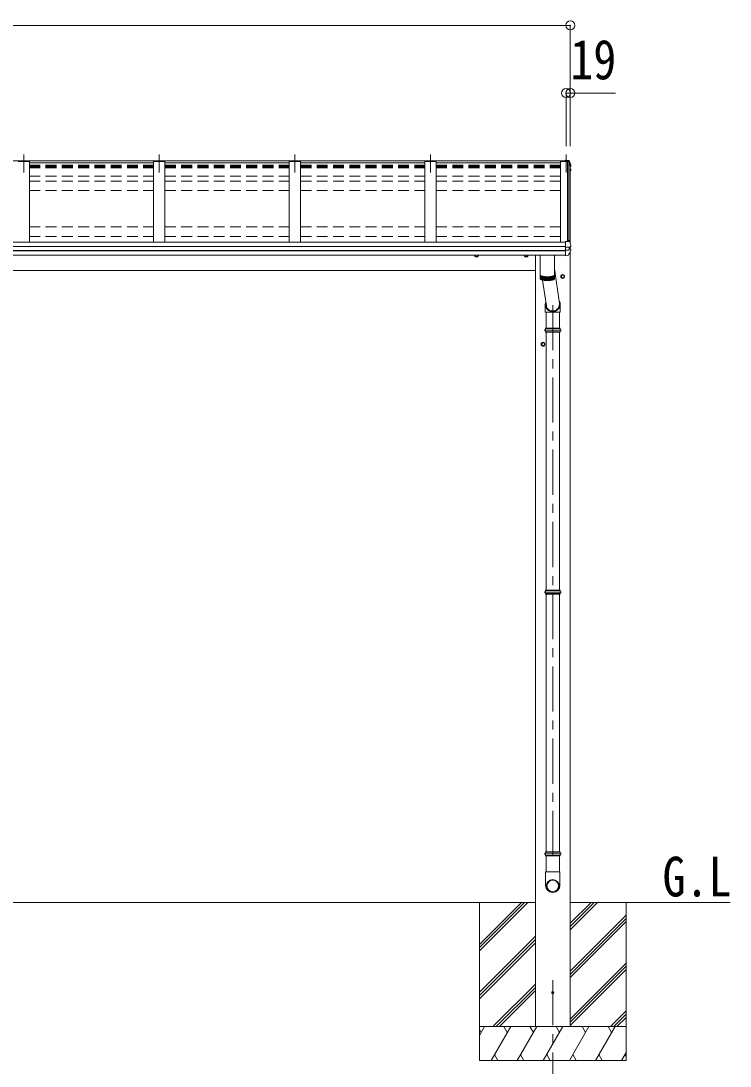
# Model space of a CAD drawing. Units: millimetres at full size, sheet at 1:40; details may follow other scales. Extents: x -11243 to 11243, y -7760 to 7760.
# Drawn here: x -4664 to -1525, y -5160 to -530 of the extents above; entities that cross this region are included whole.
import ezdxf
from ezdxf.enums import TextEntityAlignment as Align

# ---------------------------------------------------------------- set-up
doc = ezdxf.new("R2010")
doc.units = ezdxf.units.MM
doc.header["$LTSCALE"] = 40
doc.header["$PDMODE"] = 32
doc.header["$PDSIZE"] = 40
doc.linetypes.add('CHAIN1', pattern=[8, 5, -1, 1, -1])
doc.linetypes.add('DASHED1', pattern=[1.8, 1.2, -0.6])
for name, color, linetype, lineweight in [('0-0_0', 7, 'Continuous', 9), ('0-1_本体', 5, 'CHAIN1', 9), ('0-3_ELV2', 4, 'Continuous', 9), ('0-6_OTH_LINE', 6, 'Continuous', 9), ('0-7_SHAPE', 4, 'Continuous', 9), ('0-9_OUTLINE', 7, 'Continuous', 9)]:
    doc.layers.add(name, color=color, linetype=linetype, lineweight=lineweight)
doc.styles.add('ＭＳ ゴシック', font='')
doc.styles.get('ＭＳ ゴシック').set_extended_font_data('MS Gothic')

msp = doc.modelspace()

# ---------------------------------------------------------------- linework, layer by layer
at = {"layer": '0-0_0'}
for p, q in [((-2387.04, -4435.17), (-7516.04, -4435.17)), ((-2635.04, -4435.17), (-2635.04, -5135.17)), ((-2635.04, -4621.15), (-2449.06, -4435.17)), ((-2635.04, -4635.3), (-2434.92, -4435.17)), ((-2635.04, -4649.44), (-2420.78, -4435.17)), ((-2635.04, -4437.31), (-2632.91, -4435.17)), ((-1525.42, -4435.17), (-2233.04, -4435.17)), ((-2233.04, -4555.81), (-2112.41, -4435.17)), ((-2233.04, -4541.66), (-2126.55, -4435.17)), ((-2233.04, -4527.52), (-2140.69, -4435.17)), ((-1985.04, -4435.17), (-1985.04, -5135.17)), ((-2233.04, -4739.65), (-1985.04, -4491.65)), ((-2233.04, -4753.79), (-1985.04, -4505.8)), ((-2233.04, -4767.94), (-1985.04, -4519.94)), ((-2635.04, -4833.28), (-2387.04, -4585.29)), ((-2635.04, -4847.43), (-2387.04, -4599.43)), ((-2635.04, -4861.57), (-2387.04, -4613.57)), ((-2233.04, -4951.78), (-1985.04, -4703.79)), ((-2233.04, -4965.93), (-1985.04, -4717.93)), ((-2233.04, -4980.07), (-1985.04, -4732.07)), ((-2574.8, -4985.17), (-2387.04, -4797.42)), ((-2560.66, -4985.17), (-2387.04, -4811.56)), ((-2546.52, -4985.17), (-2387.04, -4825.7)), ((-2054.3, -4985.17), (-1985.04, -4915.92)), ((-2040.16, -4985.17), (-1985.04, -4930.06)), ((-2026.02, -4985.17), (-1985.04, -4944.2)), ((-1985.04, -4985.17), (-2635.04, -4985.17)), ((-2635.04, -5025.27), (-2611.89, -4985.17)), ((-2626.89, -5011.16), (-2635.04, -4997.04)), ((-2583.03, -5135.17), (-2496.42, -4985.17)), ((-2511.42, -5011.16), (-2526.43, -4985.17)), ((-2467.56, -5135.17), (-2380.95, -4985.17)), ((-2395.95, -5011.16), (-2410.95, -4985.17)), ((-2352.09, -5135.17), (-2265.48, -4985.17)), ((-2280.48, -5011.16), (-2295.48, -4985.17)), ((-2236.62, -5135.17), (-2150.01, -4985.17)), ((-2165.01, -5011.16), (-2180.01, -4985.17)), ((-2121.14, -5135.17), (-2034.54, -4985.17)), ((-2064.54, -4985.17), (-2049.54, -5011.16)), ((-2635.04, -5135.17), (-1985.04, -5135.17)), ((-2568.03, -5109.2), (-2553.03, -5135.17)), ((-2452.56, -5109.19), (-2437.56, -5135.17)), ((-2337.09, -5109.19), (-2322.09, -5135.17)), ((-2221.62, -5109.2), (-2206.62, -5135.17)), ((-2106.15, -5109.2), (-2091.15, -5135.17)), ((-2005.67, -5135.17), (-1985.04, -5099.44)), ((-1990.68, -5109.2), (-1985.04, -5118.95))]:
    msp.add_line(p, q, dxfattribs=at)
at = {"layer": '0-0_0', "linetype": 'DASHED1'}
msp.add_line((-2233.04, -4985.17), (-2387.04, -4985.17), dxfattribs=at)
at = {"layer": '0-1_本体'}
for p, q in [((-4651.54, -1122.19), (-4651.54, -1201.45)), ((-4051.54, -1122.19), (-4051.54, -1201.45)), ((-3451.54, -1121.8), (-3451.54, -1201.05)), ((-2851.54, -1121.8), (-2851.54, -1201.05)), ((-2251.54, -1121.8), (-2251.54, -1201.05)), ((-2310.04, -1789.27), (-2310.04, -4233.89)), ((-2310.04, -4779.23), (-2310.04, -5200.31))]:
    msp.add_line(p, q, dxfattribs=at)
at = {"layer": '0-3_ELV2'}
for p, q in [((-4626.54, -1153.35), (-4676.54, -1153.35)), ((-4626.54, -1153.35), (-4626.54, -1509.61)), ((-4026.54, -1153.35), (-4076.54, -1153.35)), ((-4076.54, -1153.35), (-4076.54, -1509.61)), ((-4026.54, -1153.35), (-4026.54, -1509.61)), ((-3426.54, -1153.35), (-3476.54, -1153.35)), ((-3476.54, -1153.35), (-3476.54, -1509.61)), ((-3426.54, -1153.35), (-3426.54, -1509.61)), ((-2826.54, -1153.35), (-2876.54, -1153.35)), ((-2876.54, -1153.35), (-2876.54, -1509.61)), ((-2826.54, -1153.35), (-2826.54, -1509.61)), ((-2239.66, -1153.35), (-2276.54, -1153.35)), ((-2276.54, -1153.35), (-2276.54, -1509.61)), ((-2254.54, -1147.21), (-2240.38, -1147.99)), ((-2254.54, -1150.07), (-2254.54, -1147.22)), ((-2251.54, -1150.07), (-2254.54, -1150.07)), ((-2251.54, -1150.07), (-2251.54, -1153.3)), ((-2251.54, -1153.35), (-2251.54, -1150.08)), ((-2251.54, -1152.32), (-2240.71, -1152.92)), ((-2240.71, -1153.3), (-2251.54, -1153.3)), ((-2245.24, -1507.04), (-2245.24, -1153.35)), ((-2240.71, -1152.92), (-2240.34, -1150.44)), ((-2240.71, -1152.92), (-2240.71, -1153.35)), ((-2240.56, -1153.13), (-2240.34, -1151.65)), ((-2239.37, -1153.2), (-2240.56, -1153.13)), ((-2232.54, -1171.91), (-2239.66, -1153.35)), ((-2239.54, -1153.67), (-2239.54, -1501.67)), ((-4626.54, -1158.75), (-4076.54, -1158.75)), ((-4026.54, -1158.75), (-3476.54, -1158.75)), ((-3426.54, -1158.75), (-2876.54, -1158.75)), ((-2826.54, -1158.75), (-2276.54, -1158.75)), ((-2232.54, -1171.91), (-2232.54, -1516.19)), ((-2232.54, -1172.94), (-2231.97, -1172.83)), ((-2232.54, -1173.29), (-2231.97, -1173.18)), ((-2231.12, -1174.54), (-2232.54, -1174.81)), ((-2232.54, -1186.59), (-2231.4, -1186.74)), ((-2232.54, -1190.61), (-2230.72, -1190.96)), ((-2231.69, -1192.3), (-2232.54, -1192.13)), ((-2230.07, -1169.24), (-2230.07, -1173.26)), ((-2229.71, -1187.86), (-2229.7, -1187.92)), ((-2229.67, -1188.19), (-2229.67, -1192.24)), ((-7648.54, -1509.61), (-2254.54, -1509.61)), ((-2254.54, -1570.06), (-2254.54, -1506.58)), ((-2229.97, -1529.97), (-2229.97, -1523.47)), ((-7648.54, -1529.14), (-2254.54, -1529.14)), ((-7648.54, -1530.04), (-2254.54, -1530.04)), ((-7648.54, -1547.28), (-2254.54, -1547.28)), ((-7648.54, -1549.25), (-2254.54, -1549.25)), ((-7648.54, -1567.27), (-2254.54, -1567.27)), ((-2387.04, -1567.27), (-2387.04, -4985.17)), ((-2254.54, -1531.9), (-2239.75, -1531.99)), ((-2254.54, -1545.76), (-2239.75, -1545.55)), ((-2254.54, -1570.06), (-2242.95, -1569.43)), ((-2242.16, -1568.97), (-2242.18, -1568.99)), ((-2238.09, -1531.9), (-2231.72, -1531.11)), ((-2237.54, -1531.83), (-2237.54, -1545.63)), ((-2237.54, -1539.62), (-2230.31, -1541.02)), ((-2233.04, -1554.68), (-2233.04, -4985.17)), ((-2232.54, -1531.21), (-2232.54, -1540.59)), ((-2230.84, -1530.97), (-2230.77, -1530.95)), ((-2230.84, -1530.97), (-2230.84, -1530.97)), ((-2229.5, -1548.53), (-2229.5, -1542)), ((-7516.04, -1635.17), (-2387.04, -1635.17))]:
    msp.add_line(p, q, dxfattribs=at)
at = {"layer": '0-3_ELV2', "linetype": 'DASHED1'}
for p, q in [((-4626.54, -1168.87), (-4076.54, -1168.87)), ((-4626.54, -1173.72), (-4076.54, -1173.72)), ((-4626.54, -1175.25), (-4076.54, -1175.25)), ((-4626.54, -1177.22), (-4076.54, -1177.22)), ((-4626.54, -1180.99), (-4076.54, -1180.99)), ((-4026.54, -1168.87), (-3476.54, -1168.87)), ((-4026.54, -1173.72), (-3476.54, -1173.72)), ((-4026.54, -1175.25), (-3476.54, -1175.25)), ((-4026.54, -1177.22), (-3476.54, -1177.22)), ((-4026.54, -1180.99), (-3476.54, -1180.99)), ((-3426.54, -1168.87), (-2876.54, -1168.87)), ((-3426.54, -1173.72), (-2876.54, -1173.72)), ((-3426.54, -1175.25), (-2876.54, -1175.25)), ((-3426.54, -1177.22), (-2876.54, -1177.22)), ((-3426.54, -1180.99), (-2876.54, -1180.99)), ((-2826.54, -1168.87), (-2276.54, -1168.87)), ((-2826.54, -1173.72), (-2276.54, -1173.72)), ((-2826.54, -1175.25), (-2276.54, -1175.25)), ((-2826.54, -1177.22), (-2276.54, -1177.22)), ((-2826.54, -1180.99), (-2276.54, -1180.99)), ((-4626.54, -1218.29), (-4076.54, -1218.29)), ((-4626.54, -1239.45), (-4076.54, -1239.45)), ((-4026.54, -1218.29), (-3476.54, -1218.29)), ((-4026.54, -1239.45), (-3476.54, -1239.45)), ((-3426.54, -1218.29), (-2876.54, -1218.29)), ((-3426.54, -1239.45), (-2876.54, -1239.45)), ((-2826.54, -1218.29), (-2276.54, -1218.29)), ((-2826.54, -1239.45), (-2276.54, -1239.45)), ((-4626.54, -1281.96), (-4076.54, -1281.96)), ((-4026.54, -1281.96), (-3476.54, -1281.96)), ((-3426.54, -1281.96), (-2876.54, -1281.96)), ((-2826.54, -1281.96), (-2276.54, -1281.96)), ((-4626.54, -1442.24), (-4076.54, -1442.24)), ((-4026.54, -1442.24), (-3476.54, -1442.24)), ((-3426.54, -1442.24), (-2876.54, -1442.24)), ((-2826.54, -1442.24), (-2276.54, -1442.24)), ((-4626.54, -1484.75), (-4076.54, -1484.75)), ((-4026.54, -1484.75), (-3476.54, -1484.75)), ((-3426.54, -1484.75), (-2876.54, -1484.75)), ((-2826.54, -1484.75), (-2276.54, -1484.75))]:
    msp.add_line(p, q, dxfattribs=at)
at = {"layer": '0-3_ELV2'}
for points in [[(-7651.54, -1153.35), (-7651.54, -1150.08), (-2251.54, -1150.08)], [(-2254.54, -1149.65), (-2240.34, -1150.44), (-2240.34, -1151.65), (-2239.22, -1151.71)], [(-2240.65, -1153.35), (-2240.56, -1152.79), (-2240.56, -1153.13)], [(-2237.74, -1149.2), (-2233.49, -1159.81), (-2230.14, -1168.75), (-2230.08, -1169.03), (-2230.07, -1169.09)], [(-2237.74, -1152.77), (-2236.74, -1155.26), (-2235.76, -1157.75), (-2234.79, -1160.25), (-2233.83, -1162.76), (-2232.89, -1165.27), (-2231.96, -1167.78), (-2231.04, -1170.3), (-2230.14, -1172.83)], [(-2229.84, -1192.88), (-2231.3, -1195.42), (-2232.54, -1197.55)], [(-2230.07, -1169.09), (-2230.07, -1169.19), (-2230.07, -1169.25)], [(-2229.7, -1187.87), (-2229.67, -1188.05), (-2229.67, -1188.18)], [(-2254.54, -1506.58), (-2240.54, -1507.27), (-2240.54, -1501.62), (-2238.78, -1501.71)], [(-2237.9, -1502.33), (-2236.87, -1504.91), (-2235.85, -1507.5), (-2234.84, -1510.09), (-2233.85, -1512.69), (-2232.87, -1515.29), (-2231.91, -1517.9), (-2230.96, -1520.52), (-2230.03, -1523.14)], [(-2230.03, -1523.14), (-2229.98, -1523.35), (-2229.97, -1523.47)], [(-2647.53, -1574.97), (-2654.03, -1571.22), (-2654.03, -1567.27)], [(-2647.53, -1574.97), (-2641.03, -1571.22), (-2641.03, -1567.27)], [(-2427.54, -1574.97), (-2434.04, -1571.22), (-2434.04, -1567.27)], [(-2427.54, -1574.97), (-2421.04, -1571.22), (-2421.04, -1567.27)], [(-2238.09, -1531.9), (-2238.34, -1531.93), (-2238.49, -1531.94)], [(-2233.32, -1531.2), (-2232.08, -1531.15), (-2230.84, -1530.97)], [(-2266.04, -1669.97), (-2272.54, -1666.22), (-2272.54, -1658.71), (-2266.04, -1654.96)], [(-2266.04, -1669.97), (-2259.54, -1666.22), (-2259.54, -1658.71), (-2266.04, -1654.96)], [(-2353.04, -1969.97), (-2359.54, -1966.22), (-2359.54, -1958.71), (-2353.04, -1954.96)], [(-2353.04, -1969.97), (-2346.54, -1966.22), (-2346.54, -1958.71), (-2353.04, -1954.96)]]:
    msp.add_lwpolyline(points, dxfattribs=at)
for centre, radius in [((-2266.04, -1662.46), 8.5), ((-2266.04, -1662.46), 7.7), ((-2266.04, -1662.46), 6.5), ((-2353.04, -1962.46), 8.5), ((-2353.04, -1962.46), 7.7), ((-2353.04, -1962.46), 6.5), ((-2310.04, -4835.17), 5)]:
    msp.add_circle(centre, radius, dxfattribs=at)
for centre, radius, start, end in [((-2239.96, -1150.57), 2.62, 31.83445, 99.24), ((-2239.38, -1153.5), 0.3, 21.99494, 87.04231), ((-2239.31, -1153.4), 1.7, 22.00225, 87.0423), ((-2701.48, -1339.76), 498.52, 19.56907, 21.95354), ((-2664.3, -943.98), 499.04, 329.90411, 330.14673), ((-2664.3, -944.33), 499.04, 329.90411, 330.14673), ((-2232.03, -1172.53), 0.3, 280.95393, 327.06409), ((-2232.03, -1172.88), 0.299, 280.88931, 19.51522), ((-2231.75, -1192.59), 0.299, 330.19129, 79.12168), ((-2231.42, -1189.07), 2.32, 60.30373, 87.34859), ((-2231.36, -1173.26), 1.3, 280.88938, 19.44863), ((-2230.97, -1188.14), 1.3, 10.02543, 80.23195), ((-2230.96, -1192.24), 1.3, 330.27138, 79.1216), ((-2238.83, -1502.71), 1, 22.05378, 87.04045), ((-2647.53, -1567.46), 8.5, 178.68472, 1.31528), ((-2647.53, -1567.46), 7.7, 178.54804, 1.45196), ((-2647.53, -1567.46), 6.5, 178.27976, 1.72024), ((-2427.54, -1567.46), 8.5, 178.68482, 1.31518), ((-2427.54, -1567.46), 7.7, 178.54815, 1.45185), ((-2427.54, -1567.46), 6.5, 178.27991, 1.72009), ((-2243.01, -1568.44), 1, 273.10735, 326.38063), ((-2624.44, -1314.83), 459.05, 326.38357, 329.32444), ((-2237.2, -1529.28), 16.37, 265.48312, 268.58725), ((-2230.97, -1529.97), 1, 281.45361, 0), ((-2230.5, -1542), 0.998, 0.05121, 79.086), ((-2230.5, -1548.53), 1, 329.32149, 0)]:
    msp.add_arc(centre, radius, start, end, dxfattribs=at)
for centre, major_axis, ratio, start_param, end_param in [((-2238.39, -1524.38), (-9.96, -2.12), 0.734427, 1.2806875, 1.4059912), ((-2238.39, -1553.16), (-9.97, 1.96), 0.736539, 4.8664216, 4.9917253), ((-2238.54, -1545.43), (-1, 0.195), 0.067217, 2.8005545, 3.1546872)]:
    msp.add_ellipse(centre, major_axis=major_axis, ratio=ratio, start_param=start_param, end_param=end_param, dxfattribs=at)
at = {"layer": '0-6_OTH_LINE'}
for p, q in [((-7670.54, -550.08), (-2232.54, -550.08)), ((-2232.54, -550.08), (-2232.54, -1085.55)), ((-2251.54, -850.08), (-2251.54, -1085.55)), ((-2251.54, -850.08), (-2232.54, -850.08)), ((-2232.54, -850.08), (-2232.54, -1085.55)), ((-2232.54, -850.08), (-2032.32, -850.08))]:
    msp.add_line(p, q, dxfattribs=at)
for p in [(-2232.54, -550.08), (-2251.54, -850.08), (-2232.54, -850.08)]:
    msp.add_point(p, dxfattribs=at)
at = {"layer": '0-9_OUTLINE'}
for p, q in [((-2366.04, -1567.27), (-2366.04, -1655.37)), ((-2302.04, -1655.37), (-2302.04, -1567.27)), ((-2366.04, -1656.34), (-2366.04, -1671.8)), ((-2365.46, -1673.35), (-2365.46, -1657.89)), ((-2364.23, -1659.08), (-2364.23, -1674.54)), ((-2362.41, -1675.62), (-2362.41, -1660.17)), ((-2360.04, -1661.17), (-2360.04, -1676.62)), ((-2357.17, -1677.52), (-2357.17, -1662.06)), ((-2353.86, -1678.3), (-2353.86, -1662.84)), ((-2350.16, -1663.49), (-2350.16, -1678.95)), ((-2346.14, -1664), (-2346.14, -1679.46)), ((-2341.9, -1664.37), (-2341.9, -1679.82)), ((-2337.5, -1664.57), (-2337.5, -1680.02)), ((-2333.04, -1664.61), (-2333.04, -1680.07)), ((-2328.6, -1664.5), (-2328.6, -1679.95)), ((-2324.27, -1664.22), (-2324.27, -1679.68)), ((-2320.13, -1663.79), (-2320.13, -1679.25)), ((-2316.26, -1663.22), (-2316.26, -1678.68)), ((-2312.74, -1662.52), (-2312.74, -1677.97)), ((-2309.64, -1661.7), (-2309.64, -1677.15)), ((-2307.02, -1660.77), (-2307.02, -1676.23)), ((-2304.92, -1659.77), (-2304.92, -1675.23)), ((-2303.4, -1658.72), (-2303.4, -1674.18)), ((-2302.04, -1628.14), (-2280.39, -1781.37)), ((-2302.04, -1671.8), (-2302.04, -1656.34)), ((-2355.74, -1677.88), (-2338.4, -1793.02)), ((-2343.43, -1788.76), (-2343.43, -1820.35)), ((-2277.43, -1789.17), (-2277.43, -1820.35)), ((-2277.43, -1820.35), (-2343.43, -1820.35)), ((-2340.04, -1820.35), (-2340.04, -1891.22)), ((-2280.04, -1820.35), (-2280.04, -1891.22)), ((-2342.64, -1893.22), (-2277.44, -1893.22)), ((-2342.04, -1891.22), (-2278.04, -1891.22)), ((-2342.04, -1891.22), (-2342.04, -1893.22)), ((-2278.04, -1891.22), (-2278.04, -1893.22)), ((-2348.04, -1900.22), (-2272.04, -1900.22)), ((-2342.64, -1907.22), (-2277.44, -1907.22)), ((-2342.04, -1907.22), (-2342.04, -1909.22)), ((-2342.04, -1909.22), (-2278.04, -1909.22)), ((-2340.04, -1909.22), (-2340.04, -3051.19)), ((-2280.04, -1909.22), (-2280.04, -3051.19)), ((-2278.04, -1907.22), (-2278.04, -1909.22)), ((-2342.64, -3053.19), (-2277.44, -3053.19)), ((-2342.04, -3051.19), (-2278.04, -3051.19)), ((-2342.04, -3051.19), (-2342.04, -3053.19)), ((-2278.04, -3051.19), (-2278.04, -3053.19)), ((-2348.04, -3060.19), (-2272.04, -3060.19)), ((-2342.64, -3067.19), (-2277.44, -3067.19)), ((-2342.04, -3067.19), (-2342.04, -3069.19)), ((-2342.04, -3069.19), (-2278.04, -3069.19)), ((-2340.04, -3069.19), (-2340.04, -4211.16)), ((-2280.04, -3069.19), (-2280.04, -4211.16)), ((-2278.04, -3067.19), (-2278.04, -3069.19)), ((-2342.64, -4213.16), (-2277.44, -4213.16)), ((-2342.04, -4211.16), (-2278.04, -4211.16)), ((-2342.04, -4211.16), (-2342.04, -4213.16)), ((-2278.04, -4211.16), (-2278.04, -4213.16)), ((-2348.04, -4220.16), (-2272.04, -4220.16)), ((-2342.64, -4227.16), (-2277.44, -4227.16)), ((-2342.04, -4227.16), (-2342.04, -4229.16)), ((-2342.04, -4229.16), (-2278.04, -4229.16)), ((-2340.04, -4229.16), (-2340.04, -4300.16)), ((-2280.04, -4229.16), (-2280.04, -4300.16)), ((-2278.04, -4227.16), (-2278.04, -4229.16)), ((-2278.19, -4300.16), (-2341.89, -4300.16)), ((-2341.89, -4300.16), (-2341.89, -4359.43)), ((-2278.19, -4300.16), (-2278.19, -4359.43))]:
    msp.add_line(p, q, dxfattribs=at)
for points in [[(-2366.04, -1655.37), (-2366.04, -1655.51), (-2365.93, -1656.07), (-2365.67, -1656.63), (-2365.27, -1657.18), (-2364.73, -1657.72), (-2364.05, -1658.25), (-2363.23, -1658.77), (-2362.28, -1659.27), (-2361.2, -1659.76), (-2359.99, -1660.22), (-2358.67, -1660.66), (-2357.24, -1661.08), (-2355.69, -1661.47), (-2354.05, -1661.84), (-2352.32, -1662.17), (-2350.51, -1662.48), (-2348.62, -1662.75), (-2346.66, -1662.99), (-2344.65, -1663.19), (-2342.58, -1663.36), (-2340.48, -1663.49), (-2338.35, -1663.58), (-2336.2, -1663.64), (-2334.04, -1663.66)], [(-2365.99, -1655.86), (-2366, -1655.92), (-2366.04, -1656.48), (-2365.93, -1657.04), (-2365.67, -1657.6), (-2365.27, -1658.14), (-2364.73, -1658.69), (-2364.05, -1659.22), (-2363.23, -1659.74), (-2362.28, -1660.24), (-2361.2, -1660.72), (-2359.99, -1661.19), (-2358.67, -1661.63), (-2357.24, -1662.05), (-2355.69, -1662.44), (-2354.05, -1662.8), (-2352.32, -1663.14), (-2350.51, -1663.44), (-2348.62, -1663.71), (-2346.66, -1663.95), (-2344.65, -1664.16), (-2342.58, -1664.32), (-2340.48, -1664.45), (-2338.35, -1664.55), (-2336.2, -1664.6), (-2334.04, -1664.62)], [(-2364.34, -1658.04), (-2363.89, -1658.51), (-2363.25, -1659.03), (-2362.48, -1659.54), (-2361.57, -1660.03), (-2360.53, -1660.51), (-2359.37, -1660.97), (-2358.09, -1661.4), (-2356.7, -1661.82), (-2355.2, -1662.2), (-2353.61, -1662.56), (-2351.92, -1662.9), (-2350.15, -1663.2), (-2348.3, -1663.46), (-2346.39, -1663.7), (-2344.42, -1663.9), (-2342.41, -1664.07), (-2340.35, -1664.2), (-2338.26, -1664.29), (-2336.16, -1664.35), (-2334.04, -1664.36)], [(-2334.04, -1663.66), (-2331.88, -1663.64), (-2329.73, -1663.58), (-2327.6, -1663.49), (-2325.5, -1663.36), (-2323.44, -1663.19), (-2321.42, -1662.99), (-2319.47, -1662.75), (-2317.58, -1662.48), (-2315.76, -1662.17), (-2314.03, -1661.84), (-2312.39, -1661.47), (-2310.85, -1661.08), (-2309.41, -1660.66), (-2308.09, -1660.22), (-2306.89, -1659.76), (-2305.8, -1659.27), (-2304.85, -1658.77), (-2304.03, -1658.25), (-2303.35, -1657.72), (-2302.81, -1657.18), (-2302.41, -1656.63), (-2302.16, -1656.07), (-2302.05, -1655.51), (-2302.04, -1655.37)], [(-2334.04, -1664.62), (-2331.88, -1664.6), (-2329.73, -1664.55), (-2327.6, -1664.45), (-2325.5, -1664.32), (-2323.44, -1664.16), (-2321.42, -1663.95), (-2319.47, -1663.71), (-2317.58, -1663.44), (-2315.76, -1663.14), (-2314.03, -1662.8), (-2312.39, -1662.44), (-2310.85, -1662.05), (-2309.41, -1661.63), (-2308.09, -1661.19), (-2306.89, -1660.72), (-2305.8, -1660.24), (-2304.85, -1659.74), (-2304.03, -1659.22), (-2303.35, -1658.69), (-2302.81, -1658.14), (-2302.41, -1657.6), (-2302.16, -1657.04), (-2302.05, -1656.48), (-2302.08, -1655.92), (-2302.1, -1655.86)], [(-2334.04, -1664.36), (-2331.93, -1664.35), (-2329.82, -1664.29), (-2327.73, -1664.2), (-2325.68, -1664.07), (-2323.66, -1663.9), (-2321.69, -1663.7), (-2319.78, -1663.46), (-2317.93, -1663.2), (-2316.16, -1662.9), (-2314.48, -1662.56), (-2312.88, -1662.2), (-2311.39, -1661.82), (-2309.99, -1661.4), (-2308.72, -1660.97), (-2307.55, -1660.51), (-2306.52, -1660.03), (-2305.61, -1659.54), (-2304.83, -1659.03), (-2304.19, -1658.51), (-2303.75, -1658.04)], [(-2366.04, -1671.8), (-2366.04, -1671.94), (-2365.93, -1672.49), (-2365.67, -1673.05), (-2365.27, -1673.6), (-2364.73, -1674.14), (-2364.05, -1674.67), (-2363.23, -1675.19), (-2362.28, -1675.69), (-2361.2, -1676.18), (-2359.99, -1676.64), (-2358.67, -1677.08), (-2357.24, -1677.5), (-2355.69, -1677.89), (-2354.05, -1678.26), (-2352.32, -1678.59), (-2350.51, -1678.9), (-2348.62, -1679.17), (-2346.66, -1679.41), (-2344.65, -1679.61), (-2342.58, -1679.78), (-2340.48, -1679.91), (-2338.35, -1680), (-2336.2, -1680.06), (-2334.04, -1680.08)], [(-2334.04, -1680.08), (-2331.88, -1680.06), (-2329.73, -1680), (-2327.6, -1679.91), (-2325.5, -1679.78), (-2323.44, -1679.61), (-2321.42, -1679.41), (-2319.47, -1679.17), (-2317.58, -1678.9), (-2315.76, -1678.59), (-2314.03, -1678.26), (-2312.39, -1677.89), (-2310.85, -1677.5), (-2309.41, -1677.08), (-2308.09, -1676.64), (-2306.89, -1676.18), (-2305.8, -1675.69), (-2304.85, -1675.19), (-2304.03, -1674.67), (-2303.35, -1674.14), (-2302.81, -1673.6), (-2302.41, -1673.05), (-2302.16, -1672.49), (-2302.05, -1671.94), (-2302.04, -1671.8)]]:
    msp.add_lwpolyline(points, dxfattribs=at)
for centre, radius, start, end in [((-2315.79, -1900.22), 27.75, 165.38919, 194.61079), ((-2304.29, -1900.22), 27.75, 0, 14.61083), ((-2304.29, -1900.22), 27.75, 345.38917, 0), ((-2315.79, -3060.19), 27.75, 165.38919, 194.61079), ((-2304.29, -3060.19), 27.75, 0, 14.61083), ((-2304.29, -3060.19), 27.75, 345.38917, 0), ((-2315.79, -4220.16), 27.75, 165.38919, 194.61079), ((-2304.29, -4220.16), 27.75, 0, 14.61083), ((-2304.29, -4220.16), 27.75, 345.38917, 0), ((-2310.89, -4359.43), 31, 180, 270), ((-2309.19, -4359.43), 31, 270, 0)]:
    msp.add_arc(centre, radius, start, end, dxfattribs=at)
for centre, major_axis, ratio, start_param, end_param in [((-2310.43, -1785.67), (-33, -3.09), 0.972144, 5.8034438, 9.8593375), ((-2310.37, -1785.66), (-2.75, 29.4), 0.995638, 1.5707963, 4.7150999)]:
    msp.add_ellipse(centre, major_axis=major_axis, ratio=ratio, start_param=start_param, end_param=end_param, dxfattribs=at)
for major_axis in [(-28.29, 0), (-25.83, 0)]:
    msp.add_ellipse((-2310.04, -4362.25), major_axis=major_axis, ratio=0.996195, dxfattribs=at)

# ---------------------------------------------------------------- texts
at = {"layer": '0-6_OTH_LINE', "color": 7, "style": 'ＭＳ ゴシック', "width": 0.85}
msp.add_text('19', height=176, dxfattribs=at).set_placement((-2232.64, -841.66), align=Align.BOTTOM_LEFT)
at = {"layer": '0-7_SHAPE', "color": 7, "style": 'ＭＳ ゴシック', "width": 0.85}
msp.add_text('G.L', height=176, dxfattribs=at).set_placement((-1824.44, -4461.46), align=Align.BOTTOM_LEFT)

doc.saveas('drawing.dxf')
